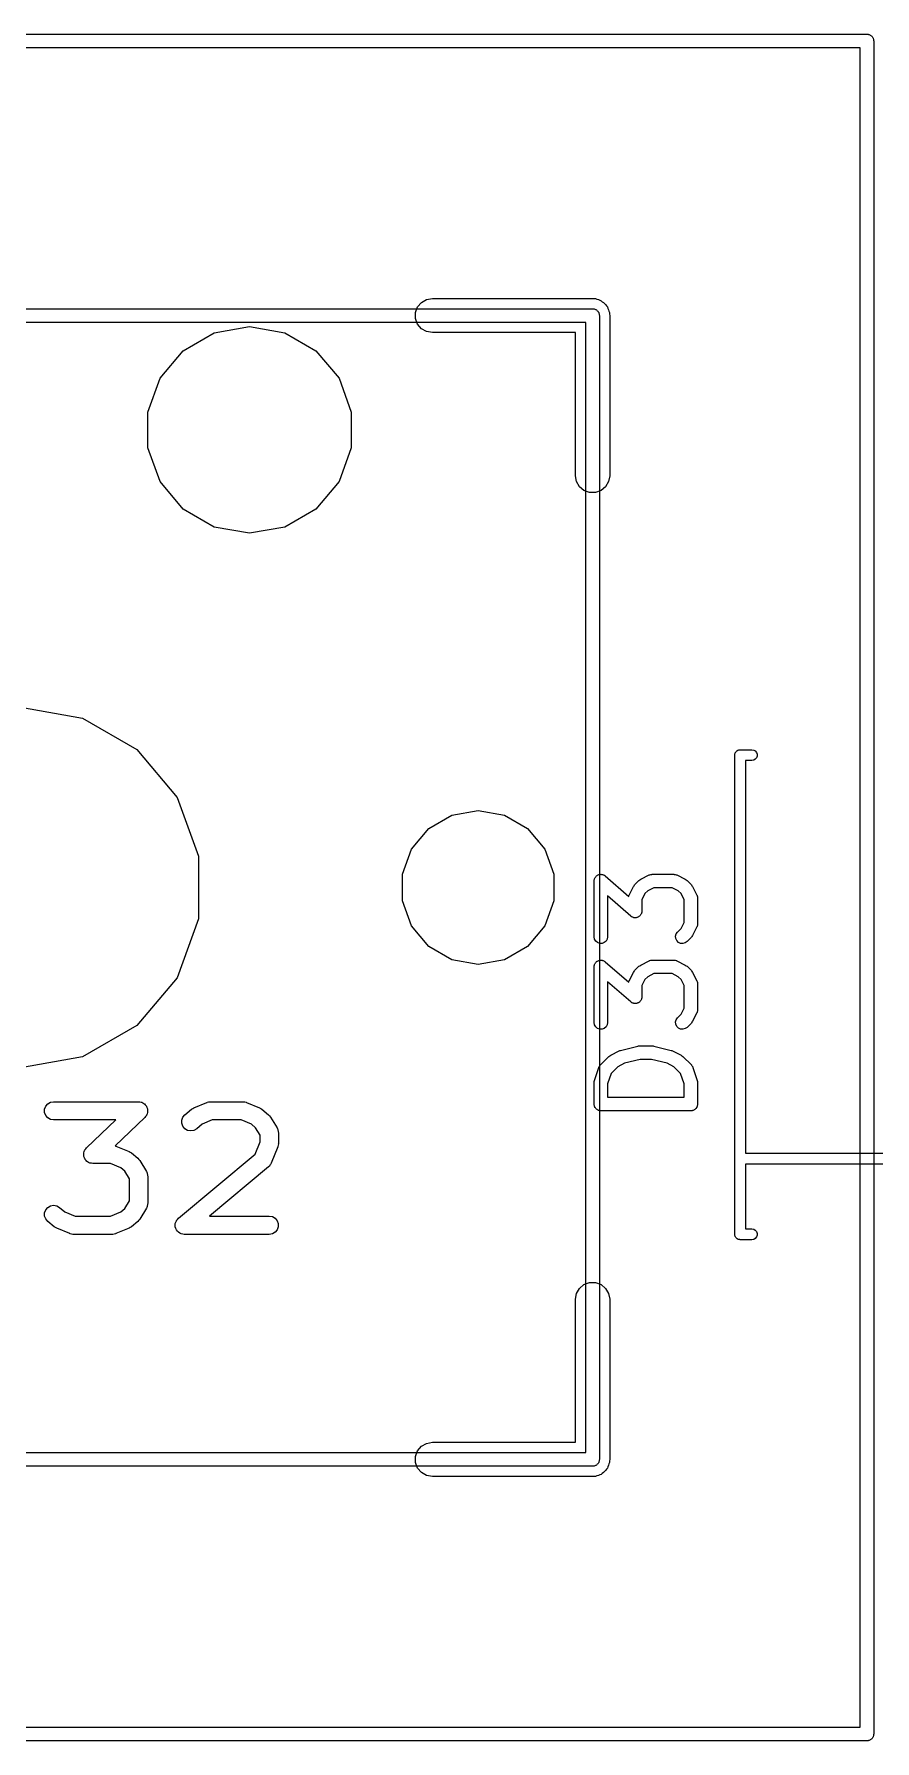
# Model space of a CAD drawing. Header units: millimetres. Extents: x 50 to 169, y 50 to 167.
# Drawn here: x 101.26 to 110.6, y 70.3 to 89.25 of the extents above; entities that cross this region are included whole.
import ezdxf

# ---------------------------------------------------------------- set-up
doc = ezdxf.new("R2010")
doc.units = ezdxf.units.MM
doc.layers.add('BLACK', color=7, linetype='Continuous')

# ---------------------------------------------------------------- blocks, each defined once
blk = doc.blocks.new('hhskb2-Cmts.User')
at = {"layer": 'BLACK'}
for p, q in [((81.65, -100.574), (94.35, -100.574)), ((94.35, -100.574), (94.3566, -100.575)), ((94.3566, -100.575), (94.3632, -100.575)), ((94.3632, -100.575), (94.3695, -100.577)), ((94.3695, -100.577), (94.3761, -100.578)), ((94.3761, -100.578), (94.3818, -100.582)), ((94.3818, -100.582), (94.3881, -100.584)), ((94.3881, -100.584), (94.3932, -100.588)), ((94.3932, -100.588), (94.399, -100.592)), ((94.399, -100.592), (94.4033, -100.597)), ((94.4033, -100.597), (94.4084, -100.601)), ((94.4084, -100.601), (94.4117, -100.607)), ((94.4117, -100.607), (94.416, -100.612)), ((94.416, -100.612), (94.4183, -100.618)), ((94.2738, -100.726), (81.7262, -100.726)), ((94.2738, -113.274), (94.2738, -100.726)), ((94.4183, -100.618), (94.4216, -100.624)), ((94.4216, -100.624), (94.4228, -100.631)), ((94.4228, -100.631), (94.425, -100.637)), ((94.425, -100.637), (94.425, -100.643)), ((94.425, -100.643), (94.4262, -100.65)), ((94.4262, -100.65), (94.4262, -113.35)), ((81.7262, -113.274), (94.2738, -113.274)), ((94.35, -113.426), (81.65, -113.426)), ((94.3566, -113.425), (94.35, -113.426)), ((94.3632, -113.425), (94.3566, -113.425)), ((94.3695, -113.423), (94.3632, -113.425)), ((94.3761, -113.422), (94.3695, -113.423)), ((94.3818, -113.418), (94.3761, -113.422)), ((94.3881, -113.416), (94.3818, -113.418)), ((94.3932, -113.412), (94.3881, -113.416)), ((94.399, -113.408), (94.3932, -113.412)), ((94.4033, -113.403), (94.399, -113.408)), ((94.4084, -113.399), (94.4033, -113.403)), ((94.4117, -113.393), (94.4084, -113.399)), ((94.416, -113.388), (94.4117, -113.393)), ((94.4183, -113.382), (94.416, -113.388)), ((94.4216, -113.376), (94.4183, -113.382)), ((94.4228, -113.369), (94.4216, -113.376)), ((94.425, -113.363), (94.4228, -113.369)), ((94.4262, -113.35), (94.425, -113.357)), ((94.425, -113.357), (94.425, -113.363))]:
    blk.add_line(p, q, dxfattribs=at)
blk = doc.blocks.new('hhskb2-Dwgs.User')
at = {"layer": 'BLACK'}
for p, q in [((78.602, -97.5258), (97.398, -97.5258)), ((97.398, -97.5258), (97.4046, -97.527)), ((97.4046, -97.527), (97.4112, -97.527)), ((97.4112, -97.527), (97.4175, -97.5292)), ((97.4175, -97.5292), (97.4241, -97.5304)), ((97.4241, -97.5304), (97.4298, -97.5337)), ((97.4298, -97.5337), (97.4361, -97.536)), ((97.4361, -97.536), (97.4412, -97.5403)), ((97.4412, -97.5403), (97.447, -97.5436)), ((97.447, -97.5436), (97.4513, -97.5487)), ((97.4513, -97.5487), (97.4564, -97.553)), ((97.4564, -97.553), (97.4597, -97.5588)), ((97.4597, -97.5588), (97.464, -97.5639)), ((97.464, -97.5639), (97.4663, -97.5702)), ((97.4663, -97.5702), (97.4696, -97.5759)), ((97.4696, -97.5759), (97.4708, -97.5825)), ((97.4708, -97.5825), (97.473, -97.5888)), ((97.3218, -97.6782), (78.6782, -97.6782)), ((97.3218, -116.322), (97.3218, -97.6782)), ((97.473, -97.5888), (97.473, -97.5954)), ((97.473, -97.5954), (97.4742, -97.602)), ((97.4742, -97.602), (97.4742, -116.398)), ((78.6782, -116.322), (97.3218, -116.322)), ((97.398, -116.474), (78.602, -116.474)), ((97.4046, -116.473), (97.398, -116.474)), ((97.4112, -116.473), (97.4046, -116.473)), ((97.4175, -116.471), (97.4112, -116.473)), ((97.4241, -116.47), (97.4175, -116.471)), ((97.4298, -116.466), (97.4241, -116.47)), ((97.4361, -116.464), (97.4298, -116.466)), ((97.4412, -116.46), (97.4361, -116.464)), ((97.447, -116.456), (97.4412, -116.46)), ((97.4513, -116.451), (97.447, -116.456)), ((97.4564, -116.447), (97.4513, -116.451)), ((97.4597, -116.441), (97.4564, -116.447)), ((97.464, -116.436), (97.4597, -116.441)), ((97.4663, -116.43), (97.464, -116.436)), ((97.4696, -116.424), (97.4663, -116.43)), ((97.4708, -116.417), (97.4696, -116.424)), ((97.473, -116.411), (97.4708, -116.417)), ((97.4742, -116.398), (97.473, -116.405)), ((97.473, -116.405), (97.473, -116.411))]:
    blk.add_line(p, q, dxfattribs=at)
blk = doc.blocks.new('hhskb2-F.SilkS')
at = {"layer": 'BLACK'}
for p, q in [((92.3844, -100.617), (92.407, -100.555)), ((92.407, -100.555), (92.4495, -100.504)), ((92.4495, -100.504), (92.5068, -100.471)), ((92.5068, -100.471), (92.572, -100.459)), ((92.572, -100.459), (94.35, -100.459)), ((94.35, -100.459), (94.3664, -100.462)), ((94.3664, -100.462), (94.3831, -100.462)), ((94.3831, -100.462), (94.3987, -100.468)), ((94.3987, -100.468), (94.4152, -100.471)), ((94.4152, -100.471), (94.4296, -100.479)), ((94.4296, -100.479), (94.4453, -100.485)), ((94.4453, -100.485), (94.458, -100.496)), ((94.458, -100.496), (94.4725, -100.504)), ((94.4725, -100.504), (94.4832, -100.517)), ((94.4832, -100.517), (94.4959, -100.528)), ((94.4959, -100.528), (94.5043, -100.542)), ((94.5043, -100.542), (94.515, -100.555)), ((94.515, -100.555), (94.5207, -100.57)), ((94.5207, -100.57), (94.529, -100.585)), ((94.529, -100.585), (94.5319, -100.601)), ((94.5319, -100.601), (94.5376, -100.617)), ((90.1476, -100.842), (90.54, -100.773)), ((90.54, -100.773), (90.9324, -100.842)), ((92.3844, -100.683), (92.3844, -100.617)), ((92.407, -100.745), (92.3844, -100.683)), ((92.4495, -100.796), (92.407, -100.745)), ((92.5068, -100.829), (92.4495, -100.796)), ((94.5376, -100.617), (94.5376, -100.634)), ((94.5376, -100.634), (94.5405, -100.65)), ((94.5405, -100.65), (94.5405, -102.428)), ((89.8025, -101.041), (90.1476, -100.842)), ((90.9324, -100.842), (91.2775, -101.041)), ((92.572, -100.84), (92.5068, -100.829)), ((94.1595, -100.84), (92.572, -100.84)), ((94.1595, -102.428), (94.1595, -100.84)), ((89.5464, -101.346), (89.8025, -101.041)), ((91.2775, -101.041), (91.5336, -101.346)), ((89.4101, -101.721), (89.5464, -101.346)), ((91.5336, -101.346), (91.6699, -101.721)), ((89.4101, -102.119), (89.4101, -101.721)), ((91.6699, -101.721), (91.6699, -102.119)), ((89.5464, -102.494), (89.4101, -102.119)), ((91.6699, -102.119), (91.5336, -102.494)), ((89.8025, -102.799), (89.5464, -102.494)), ((91.5336, -102.494), (91.2775, -102.799)), ((94.171, -102.493), (94.1595, -102.428)), ((94.2041, -102.55), (94.171, -102.493)), ((94.529, -102.493), (94.4959, -102.55)), ((94.5405, -102.428), (94.529, -102.493)), ((94.2548, -102.593), (94.2041, -102.55)), ((94.3169, -102.616), (94.2548, -102.593)), ((94.3831, -102.616), (94.3169, -102.616)), ((94.4453, -102.593), (94.3831, -102.616)), ((94.4959, -102.55), (94.4453, -102.593)), ((90.1476, -102.998), (89.8025, -102.799)), ((91.2775, -102.799), (90.9324, -102.998)), ((90.54, -103.067), (90.1476, -102.998)), ((90.9324, -102.998), (90.54, -103.067)), ((88, -104.998), (88.6846, -105.119)), ((88.6846, -105.119), (89.2865, -105.467)), ((89.2865, -105.467), (89.7334, -105.999)), ((95.93, -105.53), (95.9309, -105.525)), ((95.93, -110.85), (95.93, -105.53)), ((95.9309, -105.52), (95.9327, -105.515)), ((95.9309, -105.525), (95.9309, -105.52)), ((95.9327, -105.515), (95.9336, -105.509)), ((95.9336, -105.509), (95.9362, -105.505)), ((95.9362, -105.505), (95.938, -105.5)), ((95.938, -105.5), (95.9414, -105.496)), ((95.9414, -105.496), (95.944, -105.491)), ((95.944, -105.491), (95.9481, -105.488)), ((95.9481, -105.488), (95.9514, -105.484)), ((95.9514, -105.484), (95.956, -105.481)), ((95.956, -105.481), (95.96, -105.478)), ((95.96, -105.478), (95.9649, -105.476)), ((95.9649, -105.476), (95.9695, -105.474)), ((95.9695, -105.474), (95.9747, -105.473)), ((95.9747, -105.473), (95.9796, -105.471)), ((95.9796, -105.471), (95.9848, -105.471)), ((95.9848, -105.471), (95.99, -105.47)), ((95.99, -105.47), (96.12, -105.47)), ((96.12, -105.47), (96.1405, -105.474)), ((96.1405, -105.474), (96.1586, -105.484)), ((96.1586, -105.484), (96.172, -105.5)), ((96.172, -105.5), (96.1791, -105.52)), ((96.1791, -105.54), (96.172, -105.56)), ((96.1791, -105.52), (96.1791, -105.54)), ((96.12, -105.59), (96.05, -105.59)), ((96.05, -105.59), (96.05, -109.95)), ((96.1405, -105.586), (96.12, -105.59)), ((96.1586, -105.576), (96.1405, -105.586)), ((96.172, -105.56), (96.1586, -105.576)), ((89.7334, -105.999), (89.9711, -106.652)), ((92.531, -106.346), (92.7879, -106.197)), ((92.7879, -106.197), (93.08, -106.146)), ((93.08, -106.146), (93.3721, -106.197)), ((93.3721, -106.197), (93.629, -106.346)), ((92.3403, -106.573), (92.531, -106.346)), ((93.629, -106.346), (93.8197, -106.573)), ((89.9711, -106.652), (89.9711, -107.348)), ((92.2388, -106.852), (92.3403, -106.573)), ((93.8197, -106.573), (93.9212, -106.852)), ((92.2388, -107.148), (92.2388, -106.852)), ((93.9212, -106.852), (93.9212, -107.148)), ((94.3954, -106.87), (94.4004, -106.867)), ((94.4004, -106.867), (94.4049, -106.863)), ((94.4049, -106.863), (94.4118, -106.861)), ((94.4118, -106.861), (94.4182, -106.857)), ((94.4182, -106.857), (94.4239, -106.856)), ((94.4239, -106.856), (94.4294, -106.854)), ((94.4294, -106.854), (94.4367, -106.854)), ((94.4367, -106.854), (94.4439, -106.853)), ((94.4439, -106.853), (94.4496, -106.854)), ((94.4496, -106.854), (94.4554, -106.854)), ((94.4554, -106.854), (94.4623, -106.857)), ((94.4623, -106.857), (94.4695, -106.858)), ((94.4695, -106.858), (94.4744, -106.861)), ((94.4744, -106.861), (94.4799, -106.863)), ((94.4799, -106.863), (94.4855, -106.868)), ((94.885, -106.909), (94.9803, -106.861)), ((94.9803, -106.861), (94.9844, -106.86)), ((94.9844, -106.86), (94.9882, -106.858)), ((94.9882, -106.858), (94.9968, -106.856)), ((94.9968, -106.856), (95.0052, -106.854)), ((95.0052, -106.854), (95.0096, -106.854)), ((95.0096, -106.854), (95.0138, -106.853)), ((95.0138, -106.853), (95.2519, -106.853)), ((95.2519, -106.853), (95.2562, -106.854)), ((95.2562, -106.854), (95.2605, -106.854)), ((95.2605, -106.854), (95.2689, -106.856)), ((95.2689, -106.856), (95.2776, -106.858)), ((95.2776, -106.858), (95.2813, -106.86)), ((95.2813, -106.86), (95.2854, -106.861)), ((95.2854, -106.861), (95.3807, -106.909)), ((94.3674, -106.928), (94.3687, -106.921)), ((94.3674, -107.547), (94.3674, -106.928)), ((94.3687, -106.921), (94.3688, -106.914)), ((94.3688, -106.914), (94.3709, -106.908)), ((94.3709, -106.908), (94.3719, -106.902)), ((94.3719, -106.902), (94.3756, -106.896)), ((94.3756, -106.896), (94.3782, -106.889)), ((94.3782, -106.889), (94.382, -106.885)), ((94.382, -106.885), (94.3849, -106.88)), ((94.3849, -106.88), (94.3905, -106.875)), ((94.3905, -106.875), (94.3954, -106.87)), ((94.4855, -106.868), (94.4918, -106.872)), ((94.4918, -106.872), (94.7518, -107.099)), ((94.7563, -107.085), (94.8039, -106.99)), ((94.8039, -106.99), (94.811, -106.98)), ((94.811, -106.98), (94.8179, -106.97)), ((94.8179, -106.97), (94.8655, -106.923)), ((94.8655, -106.923), (94.8754, -106.916)), ((94.8754, -106.916), (94.885, -106.909)), ((94.963, -107.037), (94.9326, -107.068)), ((95.0315, -107.003), (94.963, -107.037)), ((95.2342, -107.003), (95.0315, -107.003)), ((95.3027, -107.037), (95.2342, -107.003)), ((95.3331, -107.068), (95.3027, -107.037)), ((95.3807, -106.909), (95.3903, -106.916)), ((95.3903, -106.916), (95.4002, -106.923)), ((95.4002, -106.923), (95.4478, -106.97)), ((95.4478, -106.97), (95.4547, -106.98)), ((95.4547, -106.98), (95.4618, -106.99)), ((95.4618, -106.99), (95.5095, -107.085)), ((92.3403, -107.427), (92.2388, -107.148)), ((93.9212, -107.148), (93.8197, -107.427)), ((94.7739, -107.318), (94.5174, -107.093)), ((94.5174, -107.093), (94.5174, -107.547)), ((94.7518, -107.099), (94.7529, -107.093)), ((94.7529, -107.093), (94.755, -107.089)), ((94.755, -107.089), (94.7563, -107.085)), ((94.9326, -107.068), (94.8983, -107.136)), ((94.8983, -107.136), (94.8983, -107.261)), ((95.3674, -107.136), (95.3331, -107.068)), ((95.3674, -107.387), (95.3674, -107.136)), ((95.5095, -107.085), (95.5107, -107.089)), ((95.5107, -107.089), (95.5129, -107.093)), ((95.5129, -107.093), (95.5144, -107.102)), ((95.5144, -107.102), (95.5169, -107.11)), ((95.5169, -107.11), (95.5166, -107.114)), ((95.5166, -107.114), (95.5174, -107.119)), ((95.5174, -107.119), (95.5174, -107.404)), ((89.9711, -107.348), (89.7334, -108.001)), ((92.531, -107.654), (92.3403, -107.427)), ((93.8197, -107.427), (93.629, -107.654)), ((94.7802, -107.322), (94.7739, -107.318)), ((94.7858, -107.326), (94.7802, -107.322)), ((94.7913, -107.328), (94.7858, -107.326)), ((94.7962, -107.331), (94.7913, -107.328)), ((94.8034, -107.333), (94.7962, -107.331)), ((94.8103, -107.335), (94.8034, -107.333)), ((94.8161, -107.335), (94.8103, -107.335)), ((94.8218, -107.336), (94.8161, -107.335)), ((94.829, -107.335), (94.8218, -107.336)), ((94.8364, -107.335), (94.829, -107.335)), ((94.8418, -107.333), (94.8364, -107.335)), ((94.8475, -107.332), (94.8418, -107.333)), ((94.8539, -107.329), (94.8475, -107.332)), ((94.8608, -107.326), (94.8539, -107.329)), ((94.8653, -107.323), (94.8608, -107.326)), ((94.8703, -107.32), (94.8653, -107.323)), ((94.8752, -107.314), (94.8703, -107.32)), ((94.8808, -107.31), (94.8752, -107.314)), ((94.8837, -107.305), (94.8808, -107.31)), ((94.8875, -107.3), (94.8837, -107.305)), ((94.8901, -107.293), (94.8875, -107.3)), ((94.8938, -107.287), (94.8901, -107.293)), ((94.8948, -107.281), (94.8938, -107.287)), ((94.8969, -107.276), (94.8948, -107.281)), ((94.8971, -107.269), (94.8969, -107.276)), ((94.8983, -107.261), (94.8971, -107.269)), ((95.3331, -107.455), (95.3674, -107.387)), ((95.5107, -107.434), (95.5095, -107.438)), ((95.5129, -107.43), (95.5107, -107.434)), ((95.5144, -107.421), (95.5129, -107.43)), ((95.5169, -107.413), (95.5144, -107.421)), ((95.5174, -107.404), (95.5166, -107.409)), ((95.5166, -107.409), (95.5169, -107.413)), ((94.3719, -107.573), (94.3674, -107.547)), ((94.3849, -107.595), (94.3719, -107.573)), ((94.4049, -107.612), (94.3849, -107.595)), ((94.4294, -107.621), (94.4049, -107.612)), ((94.4554, -107.621), (94.4294, -107.621)), ((94.4799, -107.612), (94.4554, -107.621)), ((94.4998, -107.595), (94.4799, -107.612)), ((94.5129, -107.573), (94.4998, -107.595)), ((94.5174, -107.547), (94.5129, -107.573)), ((95.2724, -107.541), (95.2792, -107.515)), ((95.2747, -107.567), (95.2724, -107.541)), ((95.2857, -107.59), (95.2747, -107.567)), ((95.2792, -107.515), (95.2941, -107.494)), ((95.3041, -107.609), (95.2857, -107.59)), ((95.2941, -107.494), (95.3331, -107.455)), ((95.3277, -107.62), (95.3041, -107.609)), ((95.3537, -107.622), (95.3277, -107.62)), ((95.3788, -107.615), (95.3537, -107.622)), ((95.4002, -107.6), (95.3788, -107.615)), ((95.4478, -107.553), (95.4002, -107.6)), ((95.4547, -107.543), (95.4478, -107.553)), ((95.4618, -107.533), (95.4547, -107.543)), ((95.5095, -107.438), (95.4618, -107.533)), ((92.7879, -107.803), (92.531, -107.654)), ((93.08, -107.854), (92.7879, -107.803)), ((93.3721, -107.803), (93.08, -107.854)), ((93.629, -107.654), (93.3721, -107.803)), ((94.4049, -107.816), (94.4118, -107.813)), ((94.4118, -107.813), (94.4182, -107.809)), ((94.4182, -107.809), (94.4239, -107.809)), ((94.4239, -107.809), (94.4294, -107.807)), ((94.4294, -107.807), (94.4367, -107.807)), ((94.4367, -107.807), (94.4439, -107.805)), ((94.4439, -107.805), (94.4496, -107.807)), ((94.4496, -107.807), (94.4554, -107.807)), ((94.4554, -107.807), (94.4623, -107.809)), ((94.4623, -107.809), (94.4695, -107.811)), ((94.4695, -107.811), (94.4744, -107.814)), ((94.4744, -107.814), (94.4799, -107.816)), ((94.885, -107.861), (94.9803, -107.813)), ((94.9803, -107.813), (94.9844, -107.812)), ((94.9844, -107.812), (94.9882, -107.81)), ((94.9882, -107.81), (94.9968, -107.808)), ((94.9968, -107.808), (95.0052, -107.806)), ((95.0052, -107.806), (95.0096, -107.806)), ((95.0096, -107.806), (95.0138, -107.805)), ((95.0138, -107.805), (95.2519, -107.805)), ((95.2519, -107.805), (95.2562, -107.806)), ((95.2562, -107.806), (95.2605, -107.806)), ((95.2605, -107.806), (95.2689, -107.808)), ((95.2689, -107.808), (95.2776, -107.81)), ((95.2776, -107.81), (95.2813, -107.812)), ((95.2813, -107.812), (95.2854, -107.813)), ((95.2854, -107.813), (95.3807, -107.861)), ((89.7334, -108.001), (89.2865, -108.533)), ((94.3674, -107.88), (94.3687, -107.873)), ((94.3674, -108.5), (94.3674, -107.88)), ((94.3687, -107.873), (94.3688, -107.866)), ((94.3688, -107.866), (94.3709, -107.861)), ((94.3709, -107.861), (94.3719, -107.855)), ((94.3719, -107.855), (94.3756, -107.848)), ((94.3756, -107.848), (94.3782, -107.842)), ((94.3782, -107.842), (94.382, -107.837)), ((94.382, -107.837), (94.3849, -107.832)), ((94.3849, -107.832), (94.3905, -107.828)), ((94.3905, -107.828), (94.3954, -107.822)), ((94.3954, -107.822), (94.4004, -107.819)), ((94.4004, -107.819), (94.4049, -107.816)), ((94.4799, -107.816), (94.4855, -107.82)), ((94.4855, -107.82), (94.4918, -107.824)), ((94.4918, -107.824), (94.7518, -108.052)), ((94.7563, -108.037), (94.8039, -107.942)), ((94.8039, -107.942), (94.811, -107.933)), ((94.811, -107.933), (94.8179, -107.923)), ((94.8179, -107.923), (94.8655, -107.875)), ((94.8655, -107.875), (94.8754, -107.868)), ((94.8754, -107.868), (94.885, -107.861)), ((94.963, -107.99), (94.9326, -108.02)), ((95.0315, -107.955), (94.963, -107.99)), ((95.2342, -107.955), (95.0315, -107.955)), ((95.3027, -107.99), (95.2342, -107.955)), ((95.3331, -108.02), (95.3027, -107.99)), ((95.3807, -107.861), (95.3903, -107.868)), ((95.3903, -107.868), (95.4002, -107.875)), ((95.4002, -107.875), (95.4478, -107.923)), ((95.4478, -107.923), (95.4547, -107.933)), ((95.4547, -107.933), (95.4618, -107.942)), ((95.4618, -107.942), (95.5095, -108.037)), ((94.7739, -108.27), (94.5174, -108.046)), ((94.5174, -108.046), (94.5174, -108.5)), ((94.7518, -108.052), (94.7529, -108.045)), ((94.7529, -108.045), (94.755, -108.042)), ((94.755, -108.042), (94.7563, -108.037)), ((94.9326, -108.02), (94.8983, -108.089)), ((94.8983, -108.089), (94.8983, -108.214)), ((95.3674, -108.089), (95.3331, -108.02)), ((95.3674, -108.339), (95.3674, -108.089)), ((95.5095, -108.037), (95.5107, -108.042)), ((95.5107, -108.042), (95.5129, -108.045)), ((95.5129, -108.045), (95.5144, -108.054)), ((95.5144, -108.054), (95.5169, -108.062)), ((95.5169, -108.062), (95.5166, -108.067)), ((95.5166, -108.067), (95.5174, -108.071)), ((95.5174, -108.071), (95.5174, -108.357)), ((94.7802, -108.274), (94.7739, -108.27)), ((94.7858, -108.279), (94.7802, -108.274)), ((94.7913, -108.281), (94.7858, -108.279)), ((94.7962, -108.284), (94.7913, -108.281)), ((94.8034, -108.285), (94.7962, -108.284)), ((94.8103, -108.288), (94.8034, -108.285)), ((94.8161, -108.288), (94.8103, -108.288)), ((94.8218, -108.289), (94.8161, -108.288)), ((94.829, -108.288), (94.8218, -108.289)), ((94.8364, -108.288), (94.829, -108.288)), ((94.8418, -108.286), (94.8364, -108.288)), ((94.8475, -108.285), (94.8418, -108.286)), ((94.8539, -108.281), (94.8475, -108.285)), ((94.8608, -108.279), (94.8539, -108.281)), ((94.8653, -108.275), (94.8608, -108.279)), ((94.8703, -108.272), (94.8653, -108.275)), ((94.8752, -108.267), (94.8703, -108.272)), ((94.8808, -108.262), (94.8752, -108.267)), ((94.8837, -108.257), (94.8808, -108.262)), ((94.8875, -108.253), (94.8837, -108.257)), ((94.8901, -108.246), (94.8875, -108.253)), ((94.8938, -108.239), (94.8901, -108.246)), ((94.8948, -108.234), (94.8938, -108.239)), ((94.8969, -108.228), (94.8948, -108.234)), ((94.8971, -108.221), (94.8969, -108.228)), ((94.8983, -108.214), (94.8971, -108.221)), ((95.3331, -108.407), (95.3674, -108.339)), ((95.5129, -108.382), (95.5107, -108.386)), ((95.5144, -108.374), (95.5129, -108.382)), ((95.5169, -108.365), (95.5144, -108.374)), ((95.5174, -108.357), (95.5166, -108.361)), ((95.5166, -108.361), (95.5169, -108.365)), ((89.2865, -108.533), (88.6846, -108.881)), ((94.3719, -108.525), (94.3674, -108.5)), ((94.3849, -108.548), (94.3719, -108.525)), ((94.4049, -108.564), (94.3849, -108.548)), ((94.4294, -108.573), (94.4049, -108.564)), ((94.4554, -108.573), (94.4294, -108.573)), ((94.4799, -108.564), (94.4554, -108.573)), ((94.4998, -108.548), (94.4799, -108.564)), ((94.5129, -108.525), (94.4998, -108.548)), ((94.5174, -108.5), (94.5129, -108.525)), ((95.2724, -108.493), (95.2792, -108.468)), ((95.2747, -108.519), (95.2724, -108.493)), ((95.2857, -108.543), (95.2747, -108.519)), ((95.2792, -108.468), (95.2941, -108.446)), ((95.3041, -108.561), (95.2857, -108.543)), ((95.2941, -108.446), (95.3331, -108.407)), ((95.3277, -108.572), (95.3041, -108.561)), ((95.3537, -108.574), (95.3277, -108.572)), ((95.3788, -108.567), (95.3537, -108.574)), ((95.4002, -108.553), (95.3788, -108.567)), ((95.4478, -108.505), (95.4002, -108.553)), ((95.4547, -108.495), (95.4478, -108.505)), ((95.4618, -108.485), (95.4547, -108.495)), ((95.5095, -108.39), (95.4618, -108.485)), ((95.5107, -108.386), (95.5095, -108.39)), ((94.6623, -108.808), (94.8528, -108.76)), ((94.8528, -108.76), (94.8619, -108.759)), ((94.8619, -108.759), (94.871, -108.758)), ((94.871, -108.758), (95.0138, -108.758)), ((95.0138, -108.758), (95.0228, -108.759)), ((95.0228, -108.759), (95.032, -108.76)), ((95.032, -108.76), (95.2225, -108.808)), ((88.6846, -108.881), (88, -109.002)), ((94.437, -108.97), (94.5322, -108.875)), ((94.5322, -108.875), (94.542, -108.868)), ((94.542, -108.868), (94.5517, -108.861)), ((94.5517, -108.861), (94.6469, -108.813)), ((94.7067, -108.951), (94.6297, -108.99)), ((94.6469, -108.813), (94.6548, -108.811)), ((94.6548, -108.811), (94.6623, -108.808)), ((94.8802, -108.908), (94.7067, -108.951)), ((95.0046, -108.908), (94.8802, -108.908)), ((95.1781, -108.951), (95.0046, -108.908)), ((95.2551, -108.99), (95.1781, -108.951)), ((95.2225, -108.808), (95.23, -108.811)), ((95.23, -108.811), (95.2378, -108.813)), ((95.2378, -108.813), (95.3331, -108.861)), ((95.3331, -108.861), (95.3427, -108.868)), ((95.3427, -108.868), (95.3526, -108.875)), ((95.3526, -108.875), (95.4478, -108.97)), ((94.3712, -109.142), (94.4188, -109)), ((94.4188, -109), (94.4209, -108.996)), ((94.4209, -108.996), (94.422, -108.992)), ((94.422, -108.992), (94.4271, -108.984)), ((94.4271, -108.984), (94.4313, -108.977)), ((94.4313, -108.977), (94.4345, -108.974)), ((94.4345, -108.974), (94.437, -108.97)), ((94.5556, -109.064), (94.5174, -109.178)), ((94.6297, -108.99), (94.5556, -109.064)), ((95.3292, -109.064), (95.2551, -108.99)), ((95.3674, -109.178), (95.3292, -109.064)), ((95.4478, -108.97), (95.4503, -108.974)), ((95.4503, -108.974), (95.4535, -108.977)), ((95.4535, -108.977), (95.4577, -108.984)), ((95.4577, -108.984), (95.4627, -108.992)), ((95.4627, -108.992), (95.4639, -108.996)), ((95.4639, -108.996), (95.4659, -109)), ((95.4659, -109), (95.5135, -109.142)), ((94.3674, -109.166), (94.3695, -109.154)), ((94.3674, -109.404), (94.3674, -109.166)), ((94.3695, -109.154), (94.3712, -109.142)), ((94.5174, -109.178), (94.5174, -109.329)), ((94.5174, -109.329), (95.3674, -109.329)), ((95.3674, -109.329), (95.3674, -109.178)), ((95.5135, -109.142), (95.5153, -109.154)), ((95.5153, -109.154), (95.5174, -109.166)), ((95.5174, -109.166), (95.5174, -109.404)), ((88.2628, -109.462), (88.2749, -109.429)), ((88.2628, -109.497), (88.2628, -109.462)), ((88.2749, -109.53), (88.2628, -109.497)), ((88.2749, -109.429), (88.2976, -109.402)), ((88.2976, -109.402), (88.3281, -109.384)), ((88.3281, -109.384), (88.3629, -109.378)), ((88.3629, -109.378), (89.3063, -109.378)), ((89.3063, -109.378), (89.3206, -109.38)), ((89.3206, -109.38), (89.335, -109.382)), ((89.335, -109.382), (89.3379, -109.383)), ((89.3379, -109.383), (89.341, -109.384)), ((89.341, -109.384), (89.3536, -109.391)), ((89.3536, -109.391), (89.3666, -109.398)), ((89.3666, -109.398), (89.3688, -109.4)), ((89.3688, -109.4), (89.3716, -109.402)), ((89.3716, -109.402), (89.3809, -109.413)), ((89.3809, -109.413), (89.3909, -109.423)), ((89.3909, -109.423), (89.3922, -109.426)), ((89.3922, -109.426), (89.3943, -109.429)), ((89.3943, -109.429), (89.3992, -109.442)), ((89.4014, -109.511), (89.3973, -109.525)), ((89.3992, -109.442), (89.405, -109.456)), ((89.4063, -109.497), (89.4014, -109.511)), ((89.405, -109.456), (89.4052, -109.459)), ((89.4052, -109.459), (89.4063, -109.462)), ((89.4063, -109.462), (89.4063, -109.476)), ((89.4063, -109.476), (89.4073, -109.491)), ((89.4073, -109.491), (89.4063, -109.494)), ((89.4063, -109.494), (89.4063, -109.497)), ((89.8218, -109.522), (89.8944, -109.462)), ((89.8944, -109.462), (89.9076, -109.454)), ((89.9076, -109.454), (89.9204, -109.446)), ((89.9204, -109.446), (90.0655, -109.386)), ((90.0655, -109.386), (90.0678, -109.385)), ((90.0678, -109.385), (90.0698, -109.384)), ((90.0698, -109.384), (90.0849, -109.381)), ((90.0849, -109.381), (90.0999, -109.378)), ((90.0999, -109.378), (90.1023, -109.378)), ((90.1023, -109.378), (90.1046, -109.378)), ((90.1046, -109.378), (90.4674, -109.378)), ((90.4674, -109.378), (90.4697, -109.378)), ((90.4697, -109.378), (90.4721, -109.378)), ((90.4721, -109.378), (90.4871, -109.381)), ((90.4871, -109.381), (90.5022, -109.384)), ((90.5022, -109.384), (90.5042, -109.385)), ((90.5042, -109.385), (90.5065, -109.386)), ((90.5065, -109.386), (90.6516, -109.446)), ((90.6516, -109.446), (90.6644, -109.454)), ((90.6644, -109.454), (90.6776, -109.462)), ((90.6776, -109.462), (90.7502, -109.522)), ((94.3685, -109.411), (94.3674, -109.404)), ((94.3685, -109.417), (94.3685, -109.411)), ((94.3708, -109.423), (94.3685, -109.417)), ((94.3719, -109.43), (94.3708, -109.423)), ((94.3752, -109.436), (94.3719, -109.43)), ((94.3774, -109.442), (94.3752, -109.436)), ((94.3816, -109.447), (94.3774, -109.442)), ((94.3849, -109.452), (94.3816, -109.447)), ((94.39, -109.457), (94.3849, -109.452)), ((94.3942, -109.462), (94.39, -109.457)), ((94.3999, -109.465), (94.3942, -109.462)), ((94.4049, -109.469), (94.3999, -109.465)), ((94.411, -109.471), (94.4049, -109.469)), ((94.4167, -109.475), (94.411, -109.471)), ((94.4232, -109.476), (94.4167, -109.475)), ((94.4294, -109.478), (94.4232, -109.476)), ((94.4359, -109.478), (94.4294, -109.478)), ((94.4424, -109.479), (94.4359, -109.478)), ((95.4424, -109.479), (94.4424, -109.479)), ((95.4488, -109.478), (95.4424, -109.479)), ((95.4554, -109.478), (95.4488, -109.478)), ((95.4616, -109.476), (95.4554, -109.478)), ((95.468, -109.475), (95.4616, -109.476)), ((95.4737, -109.471), (95.468, -109.475)), ((95.4799, -109.469), (95.4737, -109.471)), ((95.4849, -109.465), (95.4799, -109.469)), ((95.4906, -109.462), (95.4849, -109.465)), ((95.4948, -109.457), (95.4906, -109.462)), ((95.4998, -109.452), (95.4948, -109.457)), ((95.5031, -109.447), (95.4998, -109.452)), ((95.5073, -109.442), (95.5031, -109.447)), ((95.5096, -109.436), (95.5073, -109.442)), ((95.5129, -109.43), (95.5096, -109.436)), ((95.514, -109.423), (95.5129, -109.43)), ((95.5162, -109.417), (95.514, -109.423)), ((95.5174, -109.404), (95.5162, -109.411)), ((95.5162, -109.411), (95.5162, -109.417)), ((88.2976, -109.557), (88.2749, -109.53)), ((88.3281, -109.575), (88.2976, -109.557)), ((88.3629, -109.581), (88.3281, -109.575)), ((89.0523, -109.581), (88.3629, -109.581)), ((88.7282, -109.89), (89.0523, -109.581)), ((89.3764, -109.553), (89.0466, -109.867)), ((89.385, -109.541), (89.3764, -109.553)), ((89.3943, -109.53), (89.385, -109.541)), ((89.3954, -109.527), (89.3943, -109.53)), ((89.3973, -109.525), (89.3954, -109.527)), ((89.7867, -109.618), (89.7869, -109.582)), ((89.7987, -109.651), (89.7867, -109.618)), ((89.7869, -109.582), (89.799, -109.549)), ((89.8213, -109.678), (89.7987, -109.651)), ((89.799, -109.549), (89.8218, -109.522)), ((89.8518, -109.696), (89.8213, -109.678)), ((89.8865, -109.702), (89.8518, -109.696)), ((89.9213, -109.696), (89.8865, -109.702)), ((89.9519, -109.679), (89.9213, -109.696)), ((90.0127, -109.628), (89.9519, -109.679)), ((90.1249, -109.581), (90.0127, -109.628)), ((90.4471, -109.581), (90.1249, -109.581)), ((90.5593, -109.628), (90.4471, -109.581)), ((90.6069, -109.668), (90.5593, -109.628)), ((90.6561, -109.75), (90.6069, -109.668)), ((90.7502, -109.522), (90.7611, -109.535)), ((90.7611, -109.535), (90.7723, -109.548)), ((90.7723, -109.548), (90.8448, -109.669)), ((90.8448, -109.669), (90.8483, -109.678)), ((90.8483, -109.678), (90.8532, -109.687)), ((90.8532, -109.687), (90.8546, -109.695)), ((90.8546, -109.695), (90.8575, -109.702)), ((90.8575, -109.702), (90.8576, -109.712)), ((88.7196, -109.901), (88.7282, -109.89)), ((89.0466, -109.867), (89.0507, -109.868)), ((89.0507, -109.868), (89.0528, -109.869)), ((89.0528, -109.869), (89.0551, -109.87)), ((89.0551, -109.87), (89.2002, -109.93)), ((90.6004, -109.962), (90.6561, -109.823)), ((90.6561, -109.823), (90.6561, -109.75)), ((90.852, -109.88), (90.7795, -110.062)), ((90.8524, -109.879), (90.852, -109.88)), ((90.8532, -109.877), (90.8524, -109.879)), ((90.856, -109.861), (90.8532, -109.877)), ((90.8593, -109.846), (90.856, -109.861)), ((90.8576, -109.712), (90.8593, -109.721)), ((90.8593, -109.842), (90.859, -109.844)), ((90.859, -109.844), (90.8593, -109.846)), ((90.8593, -109.721), (90.8593, -109.842)), ((88.6973, -109.952), (88.6982, -109.949)), ((88.6982, -109.966), (88.6973, -109.952)), ((88.6982, -109.946), (88.7032, -109.932)), ((88.6982, -109.949), (88.6982, -109.946)), ((88.6982, -109.981), (88.6982, -109.966)), ((88.6993, -109.984), (88.6982, -109.981)), ((88.6995, -109.987), (88.6993, -109.984)), ((88.7053, -110.001), (88.6995, -109.987)), ((88.7032, -109.932), (88.7073, -109.918)), ((88.7103, -110.014), (88.7053, -110.001)), ((88.7073, -109.918), (88.7092, -109.916)), ((88.7092, -109.916), (88.7103, -109.913)), ((88.7103, -109.913), (88.7196, -109.901)), ((88.7124, -110.017), (88.7103, -110.014)), ((88.7137, -110.02), (88.7124, -110.017)), ((88.7237, -110.03), (88.7137, -110.02)), ((88.733, -110.041), (88.7237, -110.03)), ((88.7358, -110.043), (88.733, -110.041)), ((88.738, -110.045), (88.7358, -110.043)), ((88.751, -110.052), (88.738, -110.045)), ((88.7635, -110.059), (88.751, -110.052)), ((88.7667, -110.059), (88.7635, -110.059)), ((88.7696, -110.061), (88.7667, -110.059)), ((88.784, -110.062), (88.7696, -110.061)), ((88.7983, -110.065), (88.784, -110.062)), ((88.9957, -110.065), (88.7983, -110.065)), ((89.1079, -110.112), (88.9957, -110.065)), ((89.2002, -109.93), (89.213, -109.938)), ((89.213, -109.938), (89.2262, -109.946)), ((89.2262, -109.946), (89.2988, -110.006)), ((89.2988, -110.006), (89.3097, -110.019)), ((89.3097, -110.019), (89.3208, -110.032)), ((89.3208, -110.032), (89.3934, -110.153)), ((89.7492, -110.671), (90.6004, -109.962)), ((90.7663, -110.083), (90.7609, -110.092)), ((90.773, -110.075), (90.7663, -110.083)), ((90.7755, -110.068), (90.773, -110.075)), ((90.7795, -110.062), (90.7755, -110.068)), ((96.05, -109.95), (98.75, -109.95)), ((98.75, -110.07), (96.05, -110.07)), ((96.05, -110.07), (96.05, -110.79)), ((89.1554, -110.151), (89.1079, -110.112)), ((89.2047, -110.233), (89.1554, -110.151)), ((89.2047, -110.479), (89.2047, -110.233)), ((89.3934, -110.153), (89.3969, -110.162)), ((89.3969, -110.162), (89.4018, -110.17)), ((89.4018, -110.17), (89.4032, -110.178)), ((89.4032, -110.178), (89.406, -110.186)), ((89.406, -110.186), (89.4062, -110.196)), ((89.4062, -110.196), (89.4079, -110.205)), ((89.4079, -110.205), (89.4079, -110.508)), ((90.7502, -110.102), (90.0949, -110.648)), ((90.755, -110.096), (90.7502, -110.102)), ((90.7609, -110.092), (90.755, -110.096)), ((88.2627, -110.611), (88.2747, -110.578)), ((88.2629, -110.647), (88.2627, -110.611)), ((88.275, -110.68), (88.2629, -110.647)), ((88.2747, -110.578), (88.2973, -110.551)), ((88.2973, -110.551), (88.3278, -110.533)), ((88.3278, -110.533), (88.3625, -110.527)), ((88.3625, -110.527), (88.3973, -110.533)), ((88.3973, -110.533), (88.4279, -110.551)), ((88.4279, -110.551), (88.4887, -110.601)), ((88.4887, -110.601), (88.6009, -110.648)), ((88.6009, -110.648), (88.9957, -110.648)), ((88.9957, -110.648), (89.1079, -110.601)), ((89.1079, -110.601), (89.1554, -110.562)), ((89.1554, -110.562), (89.2047, -110.479)), ((89.3934, -110.56), (89.3208, -110.681)), ((89.3969, -110.551), (89.3934, -110.56)), ((89.4018, -110.542), (89.3969, -110.551)), ((89.4032, -110.534), (89.4018, -110.542)), ((89.406, -110.527), (89.4032, -110.534)), ((89.4062, -110.517), (89.406, -110.527)), ((89.4079, -110.508), (89.4062, -110.517)), ((90.0949, -110.648), (90.7577, -110.648)), ((90.7577, -110.648), (90.7925, -110.654)), ((90.7925, -110.654), (90.823, -110.672)), ((88.2978, -110.707), (88.275, -110.68)), ((88.3704, -110.767), (88.2978, -110.707)), ((88.3836, -110.775), (88.3704, -110.767)), ((88.3964, -110.783), (88.3836, -110.775)), ((88.5415, -110.843), (88.3964, -110.783)), ((88.5438, -110.844), (88.5415, -110.843)), ((88.5458, -110.845), (88.5438, -110.844)), ((88.5609, -110.848), (88.5458, -110.845)), ((89.0507, -110.845), (89.0356, -110.848)), ((89.0528, -110.844), (89.0507, -110.845)), ((89.0551, -110.843), (89.0528, -110.844)), ((89.2002, -110.783), (89.0551, -110.843)), ((89.213, -110.775), (89.2002, -110.783)), ((89.2262, -110.767), (89.213, -110.775)), ((89.2988, -110.707), (89.2262, -110.767)), ((89.3097, -110.694), (89.2988, -110.707)), ((89.3208, -110.681), (89.3097, -110.694)), ((89.7142, -110.749), (89.7142, -110.732)), ((89.7142, -110.732), (89.7143, -110.732)), ((89.7142, -110.767), (89.7142, -110.749)), ((89.7202, -110.784), (89.7142, -110.767)), ((89.7142, -110.767), (89.7142, -110.767)), ((89.7142, -110.767), (89.7142, -110.767)), ((89.7143, -110.732), (89.7203, -110.715)), ((89.7143, -110.732), (89.7143, -110.732)), ((89.7261, -110.8), (89.7202, -110.784)), ((89.7203, -110.715), (89.7263, -110.699)), ((89.7262, -110.8), (89.7261, -110.8)), ((89.7263, -110.8), (89.7262, -110.8)), ((89.7263, -110.699), (89.7264, -110.699)), ((89.7376, -110.814), (89.7263, -110.8)), ((89.7264, -110.699), (89.7265, -110.698)), ((89.7265, -110.698), (89.7378, -110.685)), ((89.7487, -110.827), (89.7376, -110.814)), ((89.7378, -110.685), (89.749, -110.672)), ((89.7489, -110.827), (89.7487, -110.827)), ((89.749, -110.827), (89.7489, -110.827)), ((89.749, -110.672), (89.7491, -110.672)), ((89.7642, -110.836), (89.749, -110.827)), ((89.7491, -110.672), (89.7492, -110.671)), ((89.7792, -110.845), (89.7642, -110.836)), ((89.7794, -110.845), (89.7792, -110.845)), ((89.7795, -110.845), (89.7794, -110.845)), ((89.7969, -110.848), (89.7795, -110.845)), ((90.7925, -110.845), (90.7577, -110.851)), ((90.823, -110.827), (90.7925, -110.845)), ((90.823, -110.672), (90.8457, -110.699)), ((90.8457, -110.8), (90.823, -110.827)), ((90.8457, -110.699), (90.8578, -110.732)), ((90.8578, -110.767), (90.8457, -110.8)), ((90.8578, -110.732), (90.8578, -110.767)), ((96.05, -110.79), (96.12, -110.79)), ((96.12, -110.79), (96.1405, -110.794)), ((96.1405, -110.794), (96.1586, -110.804)), ((96.1586, -110.804), (96.172, -110.82)), ((96.172, -110.82), (96.1791, -110.84)), ((96.1791, -110.84), (96.1791, -110.86)), ((88.5759, -110.851), (88.5609, -110.848)), ((88.5783, -110.851), (88.5759, -110.851)), ((88.5806, -110.851), (88.5783, -110.851)), ((89.016, -110.851), (88.5806, -110.851)), ((89.0183, -110.851), (89.016, -110.851)), ((89.0206, -110.851), (89.0183, -110.851)), ((89.0356, -110.848), (89.0206, -110.851)), ((89.8139, -110.851), (89.7969, -110.848)), ((89.8141, -110.851), (89.8139, -110.851)), ((89.8143, -110.851), (89.8141, -110.851)), ((90.7577, -110.851), (89.8143, -110.851)), ((95.9309, -110.855), (95.93, -110.85)), ((95.9309, -110.86), (95.9309, -110.855)), ((95.9327, -110.865), (95.9309, -110.86)), ((95.9336, -110.871), (95.9327, -110.865)), ((95.9362, -110.875), (95.9336, -110.871)), ((95.938, -110.88), (95.9362, -110.875)), ((95.9414, -110.884), (95.938, -110.88)), ((95.944, -110.889), (95.9414, -110.884)), ((95.9481, -110.892), (95.944, -110.889)), ((95.9514, -110.896), (95.9481, -110.892)), ((95.956, -110.899), (95.9514, -110.896)), ((95.96, -110.902), (95.956, -110.899)), ((95.9649, -110.904), (95.96, -110.902)), ((95.9695, -110.906), (95.9649, -110.904)), ((95.9747, -110.907), (95.9695, -110.906)), ((95.9796, -110.909), (95.9747, -110.907)), ((95.9848, -110.909), (95.9796, -110.909)), ((95.99, -110.91), (95.9848, -110.909)), ((96.12, -110.91), (95.99, -110.91)), ((96.1405, -110.906), (96.12, -110.91)), ((96.1586, -110.896), (96.1405, -110.906)), ((96.172, -110.88), (96.1586, -110.896)), ((96.1791, -110.86), (96.172, -110.88)), ((94.2041, -111.45), (94.2548, -111.407)), ((94.2548, -111.407), (94.3169, -111.384)), ((94.3169, -111.384), (94.3831, -111.384)), ((94.3831, -111.384), (94.4453, -111.407)), ((94.4453, -111.407), (94.4959, -111.45)), ((94.1595, -111.572), (94.171, -111.507)), ((94.1595, -113.159), (94.1595, -111.572)), ((94.171, -111.507), (94.2041, -111.45)), ((94.4959, -111.45), (94.529, -111.507)), ((94.529, -111.507), (94.5405, -111.572)), ((94.5405, -111.572), (94.5405, -113.35)), ((92.3844, -113.317), (92.407, -113.255)), ((92.407, -113.255), (92.4495, -113.204)), ((92.4495, -113.204), (92.5068, -113.171)), ((92.5068, -113.171), (92.572, -113.159)), ((92.572, -113.159), (94.1595, -113.159)), ((92.3844, -113.383), (92.3844, -113.317)), ((92.407, -113.445), (92.3844, -113.383)), ((92.4495, -113.496), (92.407, -113.445)), ((92.5068, -113.529), (92.4495, -113.496)), ((94.4725, -113.496), (94.458, -113.504)), ((94.4832, -113.483), (94.4725, -113.496)), ((94.4959, -113.472), (94.4832, -113.483)), ((94.5043, -113.458), (94.4959, -113.472)), ((94.515, -113.445), (94.5043, -113.458)), ((94.5207, -113.43), (94.515, -113.445)), ((94.529, -113.415), (94.5207, -113.43)), ((94.5319, -113.399), (94.529, -113.415)), ((94.5376, -113.383), (94.5319, -113.399)), ((94.5405, -113.35), (94.5376, -113.366)), ((94.5376, -113.366), (94.5376, -113.383)), ((92.572, -113.54), (92.5068, -113.529)), ((94.35, -113.54), (92.572, -113.54)), ((94.3664, -113.538), (94.35, -113.54)), ((94.3831, -113.538), (94.3664, -113.538)), ((94.3987, -113.532), (94.3831, -113.538)), ((94.4152, -113.529), (94.3987, -113.532)), ((94.4296, -113.521), (94.4152, -113.529)), ((94.4453, -113.515), (94.4296, -113.521)), ((94.458, -113.504), (94.4453, -113.515))]:
    blk.add_line(p, q, dxfattribs=at)

msp = doc.modelspace()

# ---------------------------------------------------------------- block references
for name in ['hhskb2-F.SilkS', 'hhskb2-Dwgs.User', 'hhskb2-Cmts.User']:
    msp.add_blockref(name, (13.113, 186.774))

doc.saveas('drawing.dxf')
